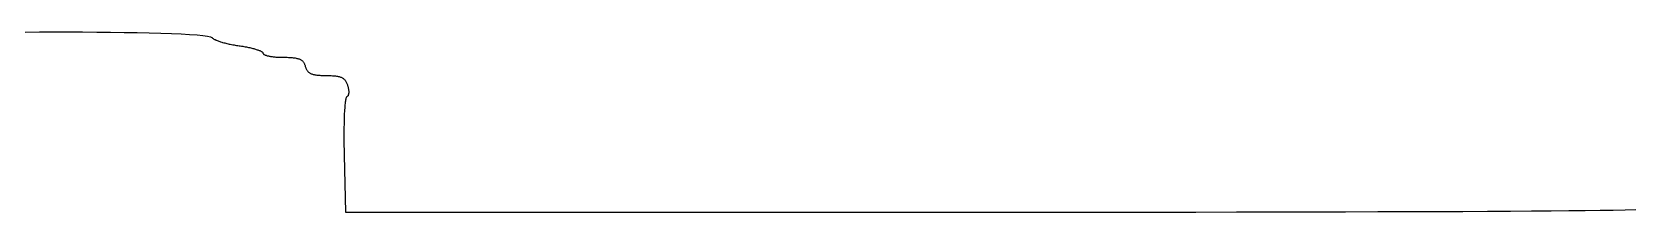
# Model space of a CAD drawing. Extents: x 30.9 to 78.4, y 89.6 to 108.4.
# Drawn here: x 54.34 to 66.39, y 107.05 to 108.41 of the extents above; entities that cross this region are included whole.
import ezdxf

# ---------------------------------------------------------------- set-up
doc = ezdxf.new("R2010")
doc.units = 0
doc.layers.get('0').update_dxf_attribs({"linetype": 'CONTINUOUS'})

msp = doc.modelspace()

# ---------------------------------------------------------------- linework, layer by layer
at = {"color": 7}
for points in [[(54.286, 108.405), (54.393, 108.406), (54.501, 108.406), (54.61, 108.406), (54.718, 108.406), (54.825, 108.405), (54.929, 108.404), (55.03, 108.403), (55.128, 108.401), (55.22, 108.399), (55.307, 108.396), (55.387, 108.394), (55.46, 108.391), (55.524, 108.387), (55.58, 108.384), (55.625, 108.379), (55.659, 108.375), (55.682, 108.37), (55.692, 108.365)], [(55.692, 108.365), (55.693, 108.363), (55.695, 108.361), (55.698, 108.359), (55.701, 108.357), (55.704, 108.354), (55.708, 108.352), (55.712, 108.35), (55.717, 108.348), (55.722, 108.345), (55.727, 108.343), (55.733, 108.341), (55.739, 108.339), (55.745, 108.336), (55.751, 108.334), (55.758, 108.332), (55.766, 108.33), (55.773, 108.327), (55.781, 108.325), (55.789, 108.323), (55.797, 108.321), (55.805, 108.319), (55.814, 108.317), (55.822, 108.315), (55.831, 108.313), (55.84, 108.311), (55.849, 108.31), (55.859, 108.308), (55.868, 108.306), (55.877, 108.305), (55.887, 108.303), (55.897, 108.302)], [(55.897, 108.302), (55.906, 108.301), (55.915, 108.299), (55.925, 108.298), (55.934, 108.296), (55.943, 108.295), (55.952, 108.293), (55.96, 108.291), (55.969, 108.289), (55.977, 108.288), (55.985, 108.286), (55.992, 108.284), (56, 108.282), (56.007, 108.28), (56.014, 108.278), (56.021, 108.276), (56.027, 108.274), (56.033, 108.272), (56.039, 108.27), (56.044, 108.269), (56.049, 108.267), (56.054, 108.265), (56.058, 108.263), (56.062, 108.261), (56.065, 108.259), (56.068, 108.257), (56.071, 108.255), (56.073, 108.253), (56.075, 108.251), (56.076, 108.25), (56.077, 108.248), (56.077, 108.246)], [(56.077, 108.246), (56.077, 108.245), (56.078, 108.243), (56.079, 108.241), (56.08, 108.24), (56.082, 108.238), (56.084, 108.237), (56.087, 108.235), (56.09, 108.234), (56.093, 108.232), (56.096, 108.231), (56.1, 108.23), (56.104, 108.228), (56.109, 108.227), (56.114, 108.226), (56.119, 108.225), (56.124, 108.224), (56.129, 108.223), (56.135, 108.222), (56.141, 108.221), (56.147, 108.22), (56.154, 108.219), (56.16, 108.218), (56.167, 108.218), (56.174, 108.217), (56.181, 108.217), (56.189, 108.216), (56.196, 108.216), (56.204, 108.215), (56.212, 108.215), (56.22, 108.215), (56.227, 108.215)], [(56.227, 108.215), (56.239, 108.215), (56.25, 108.215), (56.26, 108.215), (56.27, 108.214), (56.28, 108.214), (56.289, 108.213), (56.297, 108.213), (56.305, 108.212), (56.313, 108.211), (56.32, 108.21), (56.326, 108.209), (56.333, 108.207), (56.339, 108.206), (56.344, 108.204), (56.349, 108.203), (56.354, 108.201), (56.359, 108.198), (56.363, 108.196), (56.367, 108.193), (56.371, 108.191), (56.374, 108.188), (56.377, 108.185), (56.38, 108.181), (56.383, 108.178), (56.385, 108.174), (56.387, 108.17), (56.389, 108.166), (56.391, 108.161), (56.393, 108.157), (56.395, 108.152), (56.396, 108.146)], [(56.396, 108.146), (56.397, 108.141), (56.399, 108.136), (56.401, 108.132), (56.403, 108.127), (56.405, 108.123), (56.407, 108.119), (56.409, 108.115), (56.412, 108.112), (56.415, 108.108), (56.418, 108.105), (56.421, 108.102), (56.424, 108.1), (56.428, 108.097), (56.432, 108.095), (56.436, 108.093), (56.441, 108.091), (56.446, 108.089), (56.451, 108.087), (56.456, 108.086), (56.462, 108.084), (56.468, 108.083), (56.475, 108.082), (56.482, 108.081), (56.489, 108.08), (56.497, 108.079), (56.505, 108.079), (56.514, 108.078), (56.523, 108.078), (56.532, 108.078), (56.542, 108.078), (56.552, 108.078)], [(56.552, 108.078), (56.563, 108.078), (56.573, 108.077), (56.583, 108.077), (56.592, 108.077), (56.601, 108.076), (56.609, 108.076), (56.617, 108.075), (56.624, 108.074), (56.631, 108.073), (56.638, 108.072), (56.644, 108.071), (56.65, 108.069), (56.656, 108.068), (56.661, 108.066), (56.666, 108.064), (56.671, 108.062), (56.675, 108.059), (56.679, 108.057), (56.683, 108.054), (56.687, 108.051), (56.69, 108.048), (56.693, 108.044), (56.696, 108.041), (56.699, 108.037), (56.702, 108.033), (56.704, 108.028), (56.706, 108.023), (56.709, 108.018), (56.711, 108.013), (56.713, 108.008), (56.715, 108.002)], [(56.708, 107.916), (56.707, 107.915), (56.705, 107.913), (56.704, 107.909), (56.702, 107.905), (56.701, 107.899), (56.7, 107.892), (56.698, 107.885), (56.697, 107.876), (56.696, 107.866), (56.695, 107.856), (56.694, 107.844), (56.693, 107.832), (56.692, 107.819), (56.691, 107.805), (56.69, 107.79), (56.69, 107.775), (56.689, 107.759), (56.689, 107.742), (56.688, 107.725), (56.688, 107.707), (56.687, 107.688), (56.687, 107.669), (56.687, 107.649), (56.687, 107.629), (56.687, 107.608), (56.687, 107.587), (56.687, 107.566), (56.687, 107.544), (56.688, 107.522), (56.688, 107.499), (56.689, 107.476)], [(56.715, 108.002), (56.716, 107.998), (56.717, 107.994), (56.718, 107.99), (56.719, 107.986), (56.72, 107.982), (56.721, 107.978), (56.721, 107.974), (56.722, 107.971), (56.722, 107.967), (56.723, 107.963), (56.723, 107.96), (56.723, 107.957), (56.723, 107.953), (56.723, 107.95), (56.723, 107.947), (56.723, 107.944), (56.722, 107.941), (56.722, 107.938), (56.721, 107.936), (56.721, 107.933), (56.72, 107.931), (56.719, 107.928), (56.719, 107.926), (56.718, 107.924), (56.717, 107.923), (56.715, 107.921), (56.714, 107.92), (56.713, 107.919), (56.712, 107.918), (56.71, 107.917), (56.708, 107.916)], [(56.689, 107.476), (56.699, 107.047), (61.711, 107.047)], [(61.711, 107.047), (62.086, 107.047), (62.444, 107.047), (62.784, 107.047), (63.107, 107.047), (63.413, 107.048), (63.703, 107.048), (63.977, 107.048), (64.235, 107.049), (64.478, 107.05), (64.706, 107.05), (64.919, 107.051), (65.119, 107.052), (65.304, 107.053), (65.477, 107.054), (65.636, 107.055), (65.783, 107.056), (65.917, 107.058), (66.04, 107.059), (66.152, 107.061), (66.252, 107.062), (66.342, 107.064), (66.421, 107.066)]]:
    msp.add_lwpolyline(points, dxfattribs=at)

doc.saveas('drawing.dxf')
